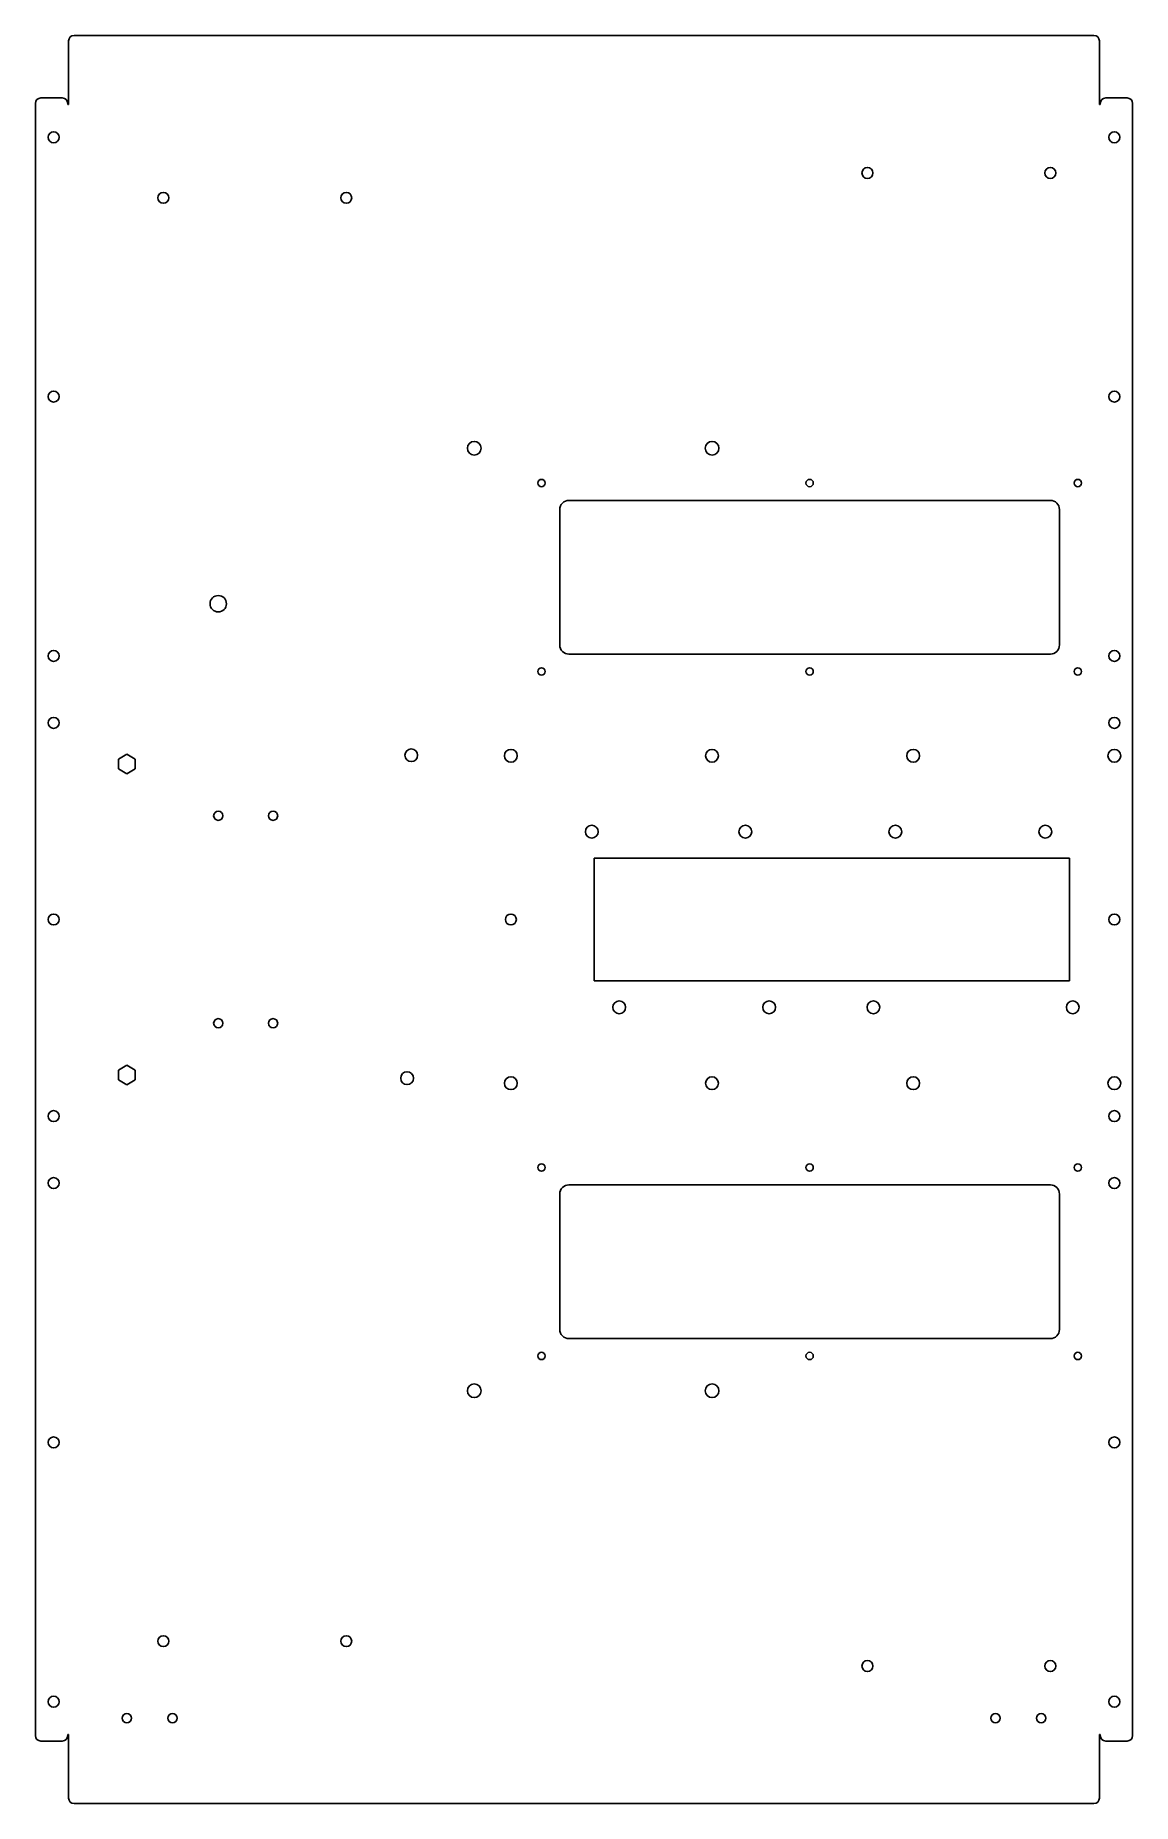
# Model space of a CAD drawing. Header units: millimetres. Extents: x -300 to 300, y -483 to 483.
import ezdxf

# ---------------------------------------------------------------- set-up
doc = ezdxf.new("R2010")
doc.units = ezdxf.units.MM

msp = doc.modelspace()

# ---------------------------------------------------------------- linework, layer by layer
at = {"color": 7, "linetype": 'Continuous', "lineweight": 25}
for p, q in [((278.8, 483.32), (-278.8, 483.32)), ((-281.8, 480.32), (-281.8, 445.61)), ((281.8, 445.61), (281.8, 480.32)), ((-300, -446.11), (-300, 446.11)), ((-297, 449.11), (-285.3, 449.11)), ((-282.3, 446.11), (-282.3, 445.61)), ((-282.3, 445.61), (-281.8, 445.61)), ((281.8, 445.61), (282.3, 445.61)), ((282.3, 445.61), (282.3, 446.11)), ((285.3, 449.11), (297, 449.11)), ((300, -446.11), (300, 446.11)), ((-13.25, 150.11), (-13.25, 224.11)), ((-8.25, 229.11), (255, 229.11)), ((260, 224.11), (260, 150.11)), ((255, 145.11), (-8.25, 145.11)), ((-254.6, 87.66), (-250, 90.31)), ((-254.6, 82.34), (-254.6, 87.66)), ((-250, 90.31), (-245.4, 87.66)), ((-245.4, 87.66), (-245.4, 82.34)), ((-250, 79.69), (-254.6, 82.34)), ((-245.4, 82.34), (-250, 79.69)), ((5.5, 33.5), (5.5, -33.5)), ((265.5, 33.5), (5.5, 33.5)), ((265.5, -33.5), (265.5, 33.5)), ((5.5, -33.5), (265.5, -33.5)), ((-254.6, -82.34), (-250, -79.69)), ((-254.6, -87.66), (-254.6, -82.34)), ((-250, -79.69), (-245.4, -82.34)), ((-245.4, -82.34), (-245.4, -87.66)), ((-250, -90.31), (-254.6, -87.66)), ((-245.4, -87.66), (-250, -90.31)), ((-13.25, -224.11), (-13.25, -150.11)), ((-8.25, -145.11), (255, -145.11)), ((260, -150.11), (260, -224.11)), ((255, -229.11), (-8.25, -229.11)), ((-297, -449.11), (-285.3, -449.11)), ((-281.8, -445.61), (-282.3, -445.61)), ((-282.3, -445.61), (-282.3, -446.11)), ((-281.8, -445.61), (-281.8, -480.32)), ((282.3, -445.61), (281.8, -445.61)), ((281.8, -480.32), (281.8, -445.61)), ((282.3, -446.11), (282.3, -445.61)), ((285.3, -449.11), (297, -449.11)), ((-278.8, -483.32), (278.8, -483.32))]:
    msp.add_line(p, q, dxfattribs=at)
for centre, radius in [((-290, 427.61), 3), ((290, 427.61), 3), ((155, 408.11), 3), ((255, 408.11), 3), ((-230, 394.51), 3), ((-130, 394.51), 3), ((-290, 285.86), 3), ((290, 285.86), 3), ((-60, 257.61), 3.75), ((70, 257.61), 3.75), ((-23.25, 238.61), 2), ((123.38, 238.61), 2), ((270, 238.61), 2), ((-200, 172.61), 4.5), ((-290, 144.11), 3), ((290, 144.11), 3), ((-23.25, 135.61), 2), ((123.38, 135.61), 2), ((270, 135.61), 2), ((-290, 107.5), 3), ((290, 107.5), 3), ((-94.46, 89.79), 3.5), ((-40, 89.5), 3.5), ((70, 89.5), 3.5), ((180, 89.5), 3.5), ((290, 89.5), 3.5), ((-200, 56.7), 2.5), ((-170, 56.7), 2.5), ((4.25, 48), 3.5), ((88.25, 48), 3.5), ((170.25, 48), 3.5), ((252.25, 48), 3.5), ((-290, 0), 3), ((-40, 0), 3), ((290, 0), 3), ((19.25, -48), 3.5), ((101.25, -48), 3.5), ((158.25, -48), 3.5), ((267.25, -48), 3.5), ((-200, -56.7), 2.5), ((-170, -56.7), 2.5), ((-96.71, -86.75), 3.5), ((-40, -89.5), 3.5), ((70, -89.5), 3.5), ((180, -89.5), 3.5), ((290, -89.5), 3.5), ((-290, -107.5), 3), ((290, -107.5), 3), ((-23.25, -135.61), 2), ((123.38, -135.61), 2), ((270, -135.61), 2), ((-290, -144.11), 3), ((290, -144.11), 3), ((-23.25, -238.61), 2), ((123.38, -238.61), 2), ((270, -238.61), 2), ((-60, -257.61), 3.75), ((70, -257.61), 3.75), ((-290, -285.86), 3), ((290, -285.86), 3), ((-230, -394.51), 3), ((-130, -394.51), 3), ((155, -408.11), 3), ((255, -408.11), 3), ((-290, -427.61), 3), ((290, -427.61), 3), ((-250, -436.61), 2.5), ((-225, -436.61), 2.5), ((225, -436.61), 2.5), ((250, -436.61), 2.5)]:
    msp.add_circle(centre, radius, dxfattribs=at)
for centre, radius, start, end in [((-278.8, 480.32), 3, 90, 180), ((278.8, 480.32), 3, 0, 90), ((-297, 446.11), 3, 90, 180), ((-285.3, 446.11), 3, 0, 90), ((285.3, 446.11), 3, 90, 180), ((297, 446.11), 3, 0, 90), ((-8.25, 224.11), 5, 90, 180), ((255, 224.11), 5, 0, 90), ((-8.25, 150.11), 5, 180, 270), ((255, 150.11), 5, 270, 0), ((-8.25, -150.11), 5, 90, 180), ((255, -150.11), 5, 0, 90), ((-8.25, -224.11), 5, 180, 270), ((255, -224.11), 5, 270, 0), ((-297, -446.11), 3, 180, 270), ((-285.3, -446.11), 3, 270, 0), ((285.3, -446.11), 3, 180, 270), ((297, -446.11), 3, 270, 0), ((-278.8, -480.32), 3, 180, 270), ((278.8, -480.32), 3, 270, 0)]:
    msp.add_arc(centre, radius, start, end, dxfattribs=at)

doc.saveas('drawing.dxf')
